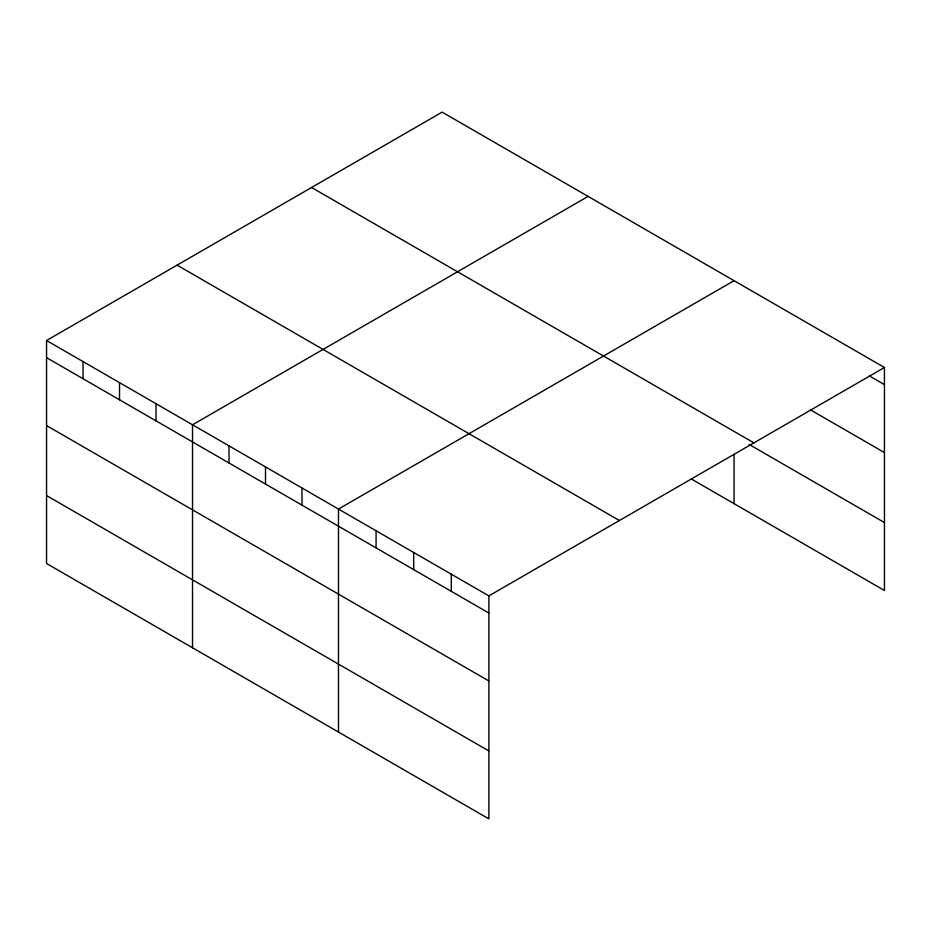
<?xml version="1.0" encoding="UTF-8"?>
<svg xmlns="http://www.w3.org/2000/svg" width="931" height="931" viewBox="0 0 931 931"><rect width="100%" height="100%" fill="white"/><g stroke="black" fill="none" stroke-linecap="round" stroke-linejoin="round"><path stroke-width="1.4" d="M46.55 340.513L488.868 595.887L488.868 818.873L46.55 563.499L46.55 340.513L442.132 112.127L884.45 367.501L884.45 590.487L691.279 478.953M588.089 196.406L192.519 424.792L192.519 647.767M734.059 280.673L338.477 509.059L338.477 732.045M488.868 595.887L884.45 367.501M869.414 375.961L884.45 384.643M810.505 409.884L884.45 452.571M311.582 187.503L753.912 442.865M749.094 444.413L884.45 522.559M177.088 265.149L619.418 520.522M46.55 357.655L488.868 613.029M46.55 425.583L488.868 680.957M46.55 495.571L488.868 750.945M734.059 454.514L734.059 503.659M451.279 574.183L451.279 591.325M413.678 552.479L413.678 569.609M376.077 530.763L376.077 547.905M301.993 487.995L301.993 505.137M265.498 466.92L265.498 484.062M229.003 445.856L229.003 462.998M156.024 403.717L156.024 420.859M119.529 382.653L119.529 399.795M83.045 361.589L83.045 378.719"/></g></svg>
